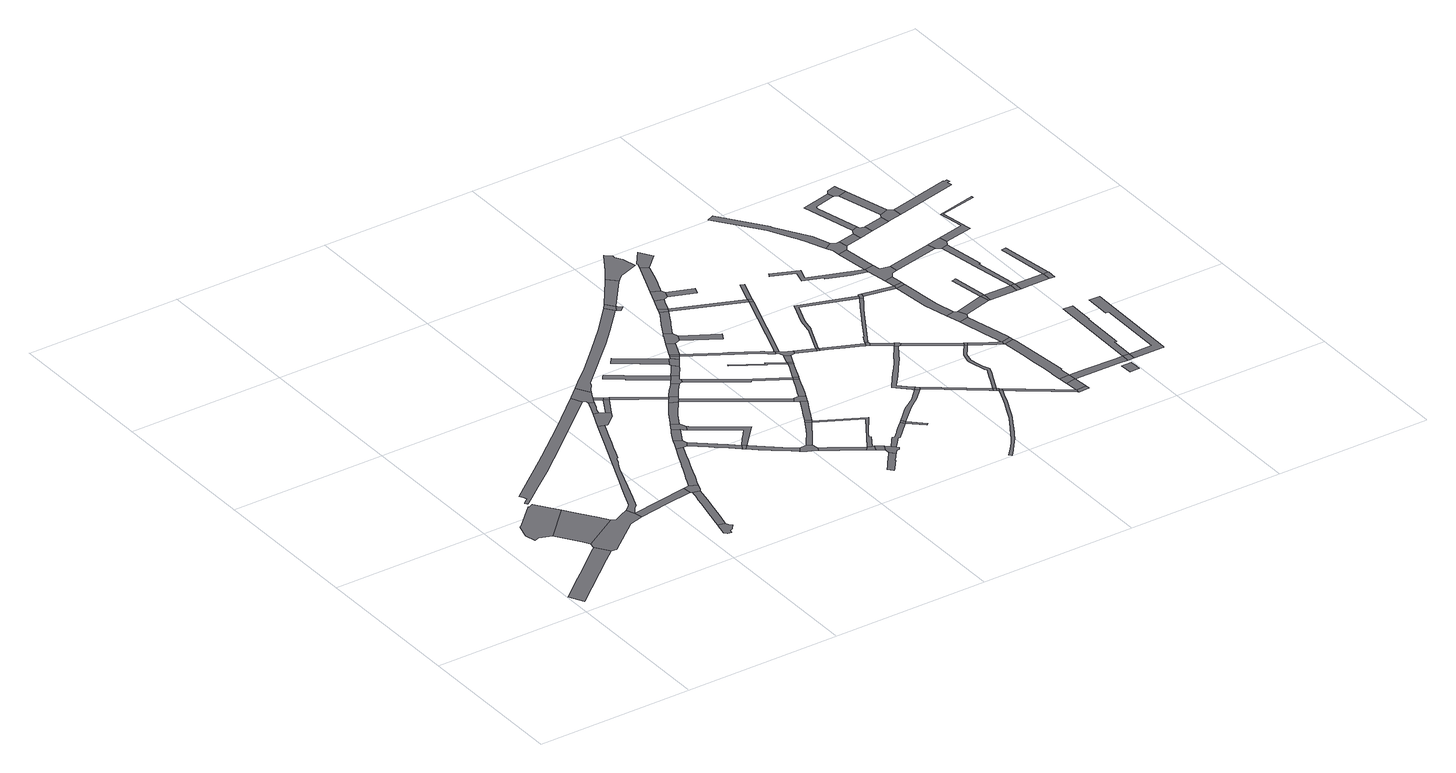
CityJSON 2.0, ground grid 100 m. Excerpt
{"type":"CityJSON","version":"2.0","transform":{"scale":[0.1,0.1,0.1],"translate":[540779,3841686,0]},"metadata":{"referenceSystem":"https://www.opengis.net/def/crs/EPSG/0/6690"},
"CityObjects":{
"road1":{"type":"Road","attributes":{"RoadStructureAttribute.sectionType":"1"},"geometry":[{"type":"MultiSurface","lod":"1","boundaries":[[[0,1,2,3,4,5,6,7,8,9]]]}]},
"road2":{"type":"Road","geometry":[{"type":"MultiSurface","lod":"1","boundaries":[[[10,11,12,13,14,15,16,17,18,19,20,21,22,23,24]]]}]},
"road3":{"type":"Road","attributes":{"function":"2","RoadStructureAttribute.sectionType":"1"},"geometry":[{"type":"MultiSurface","lod":"1","boundaries":[[[25,26,24,23,27,28,29]]]}]},
"road4":{"type":"Road","geometry":[{"type":"MultiSurface","lod":"1","boundaries":[[[30,31,32,33,29,28,0,9,34,35,36,37,38]]]}]},
"road5":{"type":"Road","attributes":{"RoadStructureAttribute.sectionType":"1"},"geometry":[{"type":"MultiSurface","lod":"1","boundaries":[[[39,38,37,40,41]]]}]},
"road6":{"type":"Road","geometry":[{"type":"MultiSurface","lod":"1","boundaries":[[[42,43,44,45,46,47,48,49,50,51,52]]]}]},
"road7":{"type":"Road","attributes":{"RoadStructureAttribute.sectionType":"1"},"geometry":[{"type":"MultiSurface","lod":"1","boundaries":[[[53,54,55,56,57,58,59,60,61,62,63,64,65,66,67,68,69,70,71,72]]]}]},
"road8":{"type":"Road","attributes":{"RoadStructureAttribute.sectionType":"1"},"geometry":[{"type":"MultiSurface","lod":"1","boundaries":[[[73,74,75,76,77,78,79,80,81,82,30,38,83,84,85,86,87,88,89,90,91,92,93,94,95,96,97,98,99,100,101,102,103,104,105,106,107,108]]]}]},
"road9":{"type":"Road","attributes":{"RoadStructureAttribute.sectionType":"1"},"geometry":[{"type":"MultiSurface","lod":"1","boundaries":[[[109,110,111,112,113,114,115,116,117,118,42,52,119,120,121,122]]]}]},
"road10":{"type":"Road","geometry":[{"type":"MultiSurface","lod":"1","boundaries":[[[123,39,41,109,122,124,125]]]}]},
"road11":{"type":"Road","attributes":{"RoadStructureAttribute.sectionType":"1"},"geometry":[{"type":"MultiSurface","lod":"1","boundaries":[[[126,127,128,129,130,131,132,133,134,135,136,123,125,137,138,139,140,141,142,143,144,145]]]}]},
"road12":{"type":"Road","geometry":[{"type":"MultiSurface","lod":"1","boundaries":[[[146,73,108,147,148,149,150,151]]]}]},
"road13":{"type":"Road","attributes":{"RoadStructureAttribute.sectionType":"1"},"geometry":[{"type":"MultiSurface","lod":"1","boundaries":[[[152,153,154,155,146,151,156,157,158,159,160,161,162,163]]]}]},
"road14":{"type":"Road","geometry":[{"type":"MultiSurface","lod":"1","boundaries":[[[164,165,126,145,166,167,168,169,170]]]}]},
"road15":{"type":"Road","attributes":{"RoadStructureAttribute.sectionType":"1"},"geometry":[{"type":"MultiSurface","lod":"1","boundaries":[[[171,172,53,72,173,174,175,176,177,178,179,180,181,182,183,184,152,163,185,186,187,188,189,190,191,192]]]}]},
"road16":{"type":"Road","attributes":{"RoadStructureAttribute.sectionType":"1"},"geometry":[{"type":"MultiSurface","lod":"1","boundaries":[[[193,150,149,194]]]}]},
"road17":{"type":"Road","attributes":{"RoadStructureAttribute.sectionType":"1"},"geometry":[{"type":"MultiSurface","lod":"1","boundaries":[[[195,196,197,164,170,198]]]}]},
"road18":{"type":"Road","geometry":[{"type":"MultiSurface","lod":"1","boundaries":[[[187,186,193,199]]]}]},
"road19":{"type":"Road","attributes":{"RoadStructureAttribute.sectionType":"1"},"geometry":[{"type":"MultiSurface","lod":"1","boundaries":[[[200,201,168,167,202,203,204,205,206]]]}]},
"road20":{"type":"Road","geometry":[{"type":"MultiSurface","lod":"1","boundaries":[[[199,193,194,207]]]}]},
"road21":{"type":"Road","geometry":[{"type":"MultiSurface","lod":"1","boundaries":[[[208,209,195,198,210,211,212,213,214]]]}]},
"road22":{"type":"Road","geometry":[{"type":"MultiSurface","lod":"1","boundaries":[[[206,205,215,216]]]}]},
"road23":{"type":"Road","attributes":{"RoadStructureAttribute.sectionType":"1"},"geometry":[{"type":"MultiSurface","lod":"1","boundaries":[[[207,194,217,218]]]}]},
"road24":{"type":"Road","attributes":{"RoadStructureAttribute.sectionType":"1"},"geometry":[{"type":"MultiSurface","lod":"1","boundaries":[[[219,220,221,222,223,224,208,214,225,226,227,228]]]}]},
"road25":{"type":"Road","attributes":{"RoadStructureAttribute.sectionType":"1"},"geometry":[{"type":"MultiSurface","lod":"1","boundaries":[[[229,230,231,232,233,212,211,234,235,236,237,206,216]]]}]},
"road26":{"type":"Road","attributes":{"RoadStructureAttribute.sectionType":"1"},"geometry":[{"type":"MultiSurface","lod":"1","boundaries":[[[238,239,216,215,240,241,242,243,244]]]}]},
"road27":{"type":"Road","geometry":[{"type":"MultiSurface","lod":"1","boundaries":[[[218,217,245,246,219,228,247,248,249]]]}]},
"road28":{"type":"Road","attributes":{"RoadStructureAttribute.sectionType":"1"},"geometry":[{"type":"MultiSurface","lod":"1","boundaries":[[[250,251,252,253,254,255,256,257,258,259]]]}]},
"road29":{"type":"Road","geometry":[{"type":"MultiSurface","lod":"1","boundaries":[[[260,244,243,261,262,263,264,265]]]}]},
"road30":{"type":"Road","attributes":{"RoadStructureAttribute.sectionType":"1"},"geometry":[{"type":"MultiSurface","lod":"1","boundaries":[[[266,267,268,269,270,218,249,271,272]]]}]},
"road31":{"type":"Road","attributes":{"RoadStructureAttribute.sectionType":"1"},"geometry":[{"type":"MultiSurface","lod":"1","boundaries":[[[273,274,275,276,277,278,171,192,279,280,281,282,283,284,285,286,287,288,289,290,291,292]]]}]},
"road32":{"type":"Road","geometry":[{"type":"MultiSurface","lod":"1","boundaries":[[[259,258,266,272,293,294,295,296,297]]]}]},
"road33":{"type":"Road","attributes":{"RoadStructureAttribute.sectionType":"1"},"geometry":[{"type":"MultiSurface","lod":"1","boundaries":[[[298,299,300,301,264,263,302,303,304,305,306]]]}]},
"road34":{"type":"Road","attributes":{"RoadStructureAttribute.sectionType":"1"},"geometry":[{"type":"MultiSurface","lod":"1","boundaries":[[[307,308,309,310,311,312,260,265,313,314,315,316,317]]]}]},
"road35":{"type":"Road","attributes":{"RoadStructureAttribute.sectionType":"1"},"geometry":[{"type":"MultiSurface","lod":"1","boundaries":[[[318,319,320,321]]]}]},
"road36":{"type":"Road","attributes":{"RoadStructureAttribute.sectionType":"1"},"geometry":[{"type":"MultiSurface","lod":"1","boundaries":[[[247,228,322,323]]]}]},
"road37":{"type":"Road","attributes":{"RoadStructureAttribute.sectionType":"1"},"geometry":[{"type":"MultiSurface","lod":"1","boundaries":[[[324,325,326,259,297,327,328,329]]]}]},
"road38":{"type":"Road","attributes":{"RoadStructureAttribute.sectionType":"1"},"geometry":[{"type":"MultiSurface","lod":"1","boundaries":[[[330,331,332,333,334,335,336,337,338,339,340,341,342,343,344,345,346]]]}]},
"road39":{"type":"Road","geometry":[{"type":"MultiSurface","lod":"1","boundaries":[[[306,305,347,348,349,350]]]}]},
"road40":{"type":"Road","geometry":[{"type":"MultiSurface","lod":"1","boundaries":[[[351,352,353,307,317,354,355]]]}]},
"road41":{"type":"Road","geometry":[{"type":"MultiSurface","lod":"1","boundaries":[[[356,321,320,324,329,357,358]]]}]},
"road42":{"type":"Road","attributes":{"RoadStructureAttribute.sectionType":"1"},"geometry":[{"type":"MultiSurface","lod":"1","boundaries":[[[359,349,348,360,361]]]}]},
"road43":{"type":"Road","attributes":{"RoadStructureAttribute.sectionType":"1"},"geometry":[{"type":"MultiSurface","lod":"1","boundaries":[[[362,356,358,363]]]}]},
"road44":{"type":"Road","geometry":[{"type":"MultiSurface","lod":"1","boundaries":[[[361,360,364,330,346,365,366,367,368,369,370]]]}]},
"road45":{"type":"Road","geometry":[{"type":"MultiSurface","lod":"1","boundaries":[[[371,362,363,372]]]}]},
"road46":{"type":"Road","attributes":{"RoadStructureAttribute.sectionType":"1"},"geometry":[{"type":"MultiSurface","lod":"1","boundaries":[[[373,374,375,376,377,378,379,351,355,380,381,382,383]]]}]},
"road47":{"type":"Road","attributes":{"RoadStructureAttribute.sectionType":"1"},"geometry":[{"type":"MultiSurface","lod":"1","boundaries":[[[384,385,386,387,354,317,388,306,350]]]}]},
"road48":{"type":"Road","attributes":{"RoadStructureAttribute.sectionType":"1"},"geometry":[{"type":"MultiSurface","lod":"1","boundaries":[[[389,295,294,390,391,392,393]]]}]},
"road49":{"type":"Road","attributes":{"RoadStructureAttribute.sectionType":"1"},"geometry":[{"type":"MultiSurface","lod":"1","boundaries":[[[394,395,371,372,396,397]]]}]},
"road50":{"type":"Road","geometry":[{"type":"MultiSurface","lod":"1","boundaries":[[[398,399,323,322,373,383,400,401,402]]]}]},
"road51":{"type":"Road","attributes":{"RoadStructureAttribute.sectionType":"1"},"geometry":[{"type":"MultiSurface","lod":"1","boundaries":[[[403,404,405,406,407,408,409,410,411,412,413,370,369,414,415,416,417,418,419]]]}]},
"road52":{"type":"Road","geometry":[{"type":"MultiSurface","lod":"1","boundaries":[[[420,421,422,394,397,423,424,425]]]}]},
"road53":{"type":"Road","attributes":{"RoadStructureAttribute.sectionType":"1"},"geometry":[{"type":"MultiSurface","lod":"1","boundaries":[[[392,426,427,398,402,428,429,430,431]]]}]},
"road54":{"type":"Road","attributes":{"RoadStructureAttribute.sectionType":"1"},"geometry":[{"type":"MultiSurface","lod":"1","boundaries":[[[432,273,292,433,434]]]}]},
"road55":{"type":"Road","attributes":{"RoadStructureAttribute.sectionType":"1"},"geometry":[{"type":"MultiSurface","lod":"1","boundaries":[[[435,436,437,438,439,440,441,442,443,444,372,363,445,446,447,448,449,450,451,452]]]}]},
"road56":{"type":"Road","geometry":[{"type":"MultiSurface","lod":"1","boundaries":[[[453,454,455,456,457,434,433]]]}]},
"road57":{"type":"Road","attributes":{"RoadStructureAttribute.sectionType":"1"},"geometry":[{"type":"MultiSurface","lod":"1","boundaries":[[[458,459,460,461,462,463,464,465,466]]]}]},
"road58":{"type":"Road","geometry":[{"type":"MultiSurface","lod":"1","boundaries":[[[393,392,431,467]]]}]},
"road59":{"type":"Road","attributes":{"RoadStructureAttribute.sectionType":"1"},"geometry":[{"type":"MultiSurface","lod":"1","boundaries":[[[468,469,470,471,472,473,474,475,420,425,476,477,478,479,480]]]}]},
"road60":{"type":"Road","attributes":{"RoadStructureAttribute.sectionType":"1"},"geometry":[{"type":"MultiSurface","lod":"1","boundaries":[[[481,482,483,424,423]]]}]},
"road61":{"type":"Road","geometry":[{"type":"MultiSurface","lod":"1","boundaries":[[[484,403,419,485]]]}]},
"road62":{"type":"Road","geometry":[{"type":"MultiSurface","lod":"1","boundaries":[[[486,487,485,419]]]}]},
"road63":{"type":"Road","attributes":{"RoadStructureAttribute.sectionType":"1"},"geometry":[{"type":"MultiSurface","lod":"1","boundaries":[[[465,488,393,467,489,490]]]}]},
"road64":{"type":"Road","attributes":{"RoadStructureAttribute.sectionType":"1"},"geometry":[{"type":"MultiSurface","lod":"1","boundaries":[[[491,492,493,432,434,494,495]]]}]},
"road65":{"type":"Road","geometry":[{"type":"MultiSurface","lod":"1","boundaries":[[[496,468,480,497]]]}]},
"road66":{"type":"Road","geometry":[{"type":"MultiSurface","lod":"1","boundaries":[[[466,465,490,498]]]}]},
"road67":{"type":"Road","attributes":{"RoadStructureAttribute.sectionType":"1"},"geometry":[{"type":"MultiSurface","lod":"1","boundaries":[[[499,500,466,498,501,502,503]]]}]},
"road68":{"type":"Road","attributes":{"RoadStructureAttribute.sectionType":"1"},"geometry":[{"type":"MultiSurface","lod":"1","boundaries":[[[504,496,497,505,506,507]]]}]},
"road69":{"type":"Road","geometry":[{"type":"MultiSurface","lod":"1","boundaries":[[[452,451,508,509,510,499,503,511,512,513,514,515]]]}]},
"road70":{"type":"Road","attributes":{"RoadStructureAttribute.sectionType":"1"},"geometry":[{"type":"MultiSurface","lod":"1","boundaries":[[[516,517,518,519,520,521,484,485,522,523,524,525]]]}]},
"road71":{"type":"Road","geometry":[{"type":"MultiSurface","lod":"1","boundaries":[[[526,504,507,527,528,529]]]}]},
"road72":{"type":"Road","attributes":{"RoadStructureAttribute.sectionType":"1"},"geometry":[{"type":"MultiSurface","lod":"1","boundaries":[[[513,512,530,531,532,533]]]}]},
"road73":{"type":"Road","geometry":[{"type":"MultiSurface","lod":"1","boundaries":[[[534,535,536,491,495,537,538,539,540,541,542,543,544,545,546,547]]]}]},
"road74":{"type":"Road","attributes":{"RoadStructureAttribute.sectionType":"1"},"geometry":[{"type":"MultiSurface","lod":"1","boundaries":[[[497,480,548,549]]]}]},
"road75":{"type":"Road","attributes":{"RoadStructureAttribute.sectionType":"1"},"geometry":[{"type":"MultiSurface","lod":"1","boundaries":[[[550,551,526,529,552,553,554,555,556,557,558,559,560]]]}]},
"road76":{"type":"Road","geometry":[{"type":"MultiSurface","lod":"1","boundaries":[[[561,562,563,528,527]]]}]},
"road77":{"type":"Road","geometry":[{"type":"MultiSurface","lod":"1","boundaries":[[[533,532,564,565]]]}]},
"road78":{"type":"Road","attributes":{"RoadStructureAttribute.sectionType":"1"},"geometry":[{"type":"MultiSurface","lod":"1","boundaries":[[[548,566,567,452,515,568]]]}]},
"road79":{"type":"Road","geometry":[{"type":"MultiSurface","lod":"1","boundaries":[[[569,516,525,570,571]]]}]},
"road80":{"type":"Road","attributes":{"RoadStructureAttribute.sectionType":"1"},"geometry":[{"type":"MultiSurface","lod":"1","boundaries":[[[572,573,574,575,576,577,578,579,580,581,582,583,584,585,586,587,588,589,590,591,592,593,594,595,596,597,598,599,600,601,602]]]}]},
"road81":{"type":"Road","attributes":{"RoadStructureAttribute.sectionType":"1"},"geometry":[{"type":"MultiSurface","lod":"1","boundaries":[[[565,564,603,604,605,606,607]]]}]},
"road82":{"type":"Road","attributes":{"RoadStructureAttribute.sectionType":"1"},"geometry":[{"type":"MultiSurface","lod":"1","boundaries":[[[608,609,610,611,612,613,614,615,616,617,618,619,620,621,516,569,622,623,624,625,626,627,628,629]]]}]},
"road83":{"type":"Road","geometry":[{"type":"MultiSurface","lod":"1","boundaries":[[[630,631,632,633,550,560,634]]]}]},
"road84":{"type":"Road","attributes":{"RoadStructureAttribute.sectionType":"1"},"geometry":[{"type":"MultiSurface","lod":"1","boundaries":[[[635,636,637,638,639,640,641,642,571,570,643,644,645,646,647,648,649,650,651,652]]]}]},
"road85":{"type":"Road","geometry":[{"type":"MultiSurface","lod":"1","boundaries":[[[549,548,568,653]]]}]},
"road86":{"type":"Road","geometry":[{"type":"MultiSurface","lod":"1","boundaries":[[[654,607,606,655,656,657]]]}]},
"road87":{"type":"Road","geometry":[{"type":"MultiSurface","lod":"1","boundaries":[[[658,659,549,653]]]}]},
"road88":{"type":"Road","attributes":{"RoadStructureAttribute.sectionType":"1"},"geometry":[{"type":"MultiSurface","lod":"1","boundaries":[[[656,655,660,661]]]}]},
"road89":{"type":"Road","geometry":[{"type":"MultiSurface","lod":"1","boundaries":[[[652,651,662,663]]]}]},
"road90":{"type":"Road","attributes":{"RoadStructureAttribute.sectionType":"1"},"geometry":[{"type":"MultiSurface","lod":"1","boundaries":[[[663,662,572,664]]]}]},
"road91":{"type":"Road","geometry":[{"type":"MultiSurface","lod":"1","boundaries":[[[664,572,602,665]]]}]},
"road92":{"type":"Road","attributes":{"RoadStructureAttribute.sectionType":"1"},"geometry":[{"type":"MultiSurface","lod":"1","boundaries":[[[666,667,668,669,533,565,670,671,672,673,674,675]]]}]},
"road93":{"type":"Road","geometry":[{"type":"MultiSurface","lod":"1","boundaries":[[[676,661,660,608,629,677,678]]]}]},
"road94":{"type":"Road","attributes":{"RoadStructureAttribute.sectionType":"1"},"geometry":[{"type":"MultiSurface","lod":"1","boundaries":[[[674,679,680,681,682,683,654,657,684,685,686,687]]]}]},
"road95":{"type":"Road","attributes":{"RoadStructureAttribute.sectionType":"1"},"geometry":[{"type":"MultiSurface","lod":"1","boundaries":[[[688,689,690,691,692,693,694,695,696,697,698,699,700,701,652,663,702,703,704,705,706,707,708,709,710,711,712]]]}]},
"road96":{"type":"Road","attributes":{"RoadStructureAttribute.sectionType":"1"},"geometry":[{"type":"MultiSurface","lod":"1","boundaries":[[[713,714,715,716,717,718,719,720,665,602,721,722,723,724,725,726,727,728,729,730]]]}]},
"road97":{"type":"Road","attributes":{"RoadStructureAttribute.sectionType":"1"},"geometry":[{"type":"MultiSurface","lod":"1","boundaries":[[[731,678,677,688,732]]]}]},
"road98":{"type":"Road","geometry":[{"type":"MultiSurface","lod":"1","boundaries":[[[732,688,712,733]]]}]},
"road99":{"type":"Road","geometry":[{"type":"MultiSurface","lod":"1","boundaries":[[[734,735,736,675,674,687,737,738]]]}]},
"road100":{"type":"Road","geometry":[{"type":"MultiSurface","lod":"1","boundaries":[[[739,730,729,740,741]]]}]},
"road101":{"type":"Road","attributes":{"RoadStructureAttribute.sectionType":"1"},"geometry":[{"type":"MultiSurface","lod":"1","boundaries":[[[742,743,730,739]]]}]},
"road102":{"type":"Road","geometry":[{"type":"MultiSurface","lod":"1","boundaries":[[[744,745,743,742]]]}]},
"road103":{"type":"Road","attributes":{"RoadStructureAttribute.sectionType":"1"},"geometry":[{"type":"MultiSurface","lod":"1","boundaries":[[[746,747,748,749,750,751,752,753,754,755,756,757,758]]]}]},
"road104":{"type":"Road","attributes":{"RoadStructureAttribute.sectionType":"1"},"geometry":[{"type":"MultiSurface","lod":"1","boundaries":[[[759,760,761,733,712,762,763,764,765,766]]]}]},
"road105":{"type":"Road","attributes":{"RoadStructureAttribute.sectionType":"1"},"geometry":[{"type":"MultiSurface","lod":"1","boundaries":[[[767,768,769,770,771,772,773,774,775,776,745,744]]]}]},
"road106":{"type":"Road","attributes":{"RoadStructureAttribute.sectionType":"1"},"geometry":[{"type":"MultiSurface","lod":"1","boundaries":[[[738,737,777,778]]]}]},
"road107":{"type":"Road","geometry":[{"type":"MultiSurface","lod":"1","boundaries":[[[779,766,765,771,770]]]}]},
"road108":{"type":"Road","attributes":{"RoadStructureAttribute.sectionType":"1"},"geometry":[{"type":"MultiSurface","lod":"1","boundaries":[[[780,781,782,783,784,785,786,766,779]]]}]},
"road109":{"type":"Road","geometry":[{"type":"MultiSurface","lod":"1","boundaries":[[[787,788,789,782,781,790,791]]]}]},
"road110":{"type":"Road","attributes":{"RoadStructureAttribute.sectionType":"1"},"geometry":[{"type":"MultiSurface","lod":"1","boundaries":[[[792,793,794,795,796,789,788]]]}]},
"road111":{"type":"Road","attributes":{"RoadStructureAttribute.sectionType":"1"},"geometry":[{"type":"MultiSurface","lod":"1","boundaries":[[[797,798,799,800,801,802,803,804,805,806,807,808,809,810]]]}]},
"road112":{"type":"Road","geometry":[{"type":"MultiSurface","lod":"1","boundaries":[[[811,778,777,794,793]]]}]},
"road113":{"type":"Road","attributes":{"RoadStructureAttribute.sectionType":"1"},"geometry":[{"type":"MultiSurface","lod":"1","boundaries":[[[812,813,814,778,811]]]}]},
"road114":{"type":"Road","attributes":{"RoadStructureAttribute.sectionType":"1"},"geometry":[{"type":"MultiSurface","lod":"1","boundaries":[[[815,816,744,742,817,818,819]]]}]},
"road115":{"type":"Road","geometry":[{"type":"MultiSurface","lod":"1","boundaries":[[[820,821,822,758,757,823,813,812,824,825,826,827,828,829]]]}]},
"road116":{"type":"Road","attributes":{"RoadStructureAttribute.sectionType":"1"},"geometry":[{"type":"MultiSurface","lod":"1","boundaries":[[[830,831,832,833,834,758,822]]]}]},
"road117":{"type":"Road","attributes":{"RoadStructureAttribute.sectionType":"1"},"geometry":[{"type":"MultiSurface","lod":"1","boundaries":[[[835,836,791,790,837]]]}]},
"road118":{"type":"Road","geometry":[{"type":"MultiSurface","lod":"1","boundaries":[[[838,839,840,810,809,841,832,831,842,843,844,845]]]}]},
"road119":{"type":"Road","geometry":[{"type":"MultiSurface","lod":"1","boundaries":[[[846,847,848,849,850,851,852]]]}]},
"road120":{"type":"Road","geometry":[{"type":"MultiSurface","lod":"1","boundaries":[[[853,835,837,854]]]}]},
"road121":{"type":"Road","attributes":{"RoadStructureAttribute.sectionType":"1"},"geometry":[{"type":"MultiSurface","lod":"1","boundaries":[[[855,845,844,856]]]}]},
"road122":{"type":"Road","geometry":[{"type":"MultiSurface","lod":"1","boundaries":[[[819,818,857,858]]]}]},
"road123":{"type":"Road","geometry":[{"type":"MultiSurface","lod":"1","boundaries":[[[859,860,861,862,835,853]]]}]},
"road124":{"type":"Road","attributes":{"RoadStructureAttribute.sectionType":"1"},"geometry":[{"type":"MultiSurface","lod":"1","boundaries":[[[863,829,828,864]]]}]},
"road125":{"type":"Road","attributes":{"RoadStructureAttribute.sectionType":"1"},"geometry":[{"type":"MultiSurface","lod":"1","boundaries":[[[865,866,853,854,867,868]]]}]},
"road126":{"type":"Road","geometry":[{"type":"MultiSurface","lod":"1","boundaries":[[[869,870,871,855,856,872,873]]]}]},
"road127":{"type":"Road","geometry":[{"type":"MultiSurface","lod":"1","boundaries":[[[874,875,876,877,878,879,880,819,858]]]}]},
"road128":{"type":"Road","attributes":{"RoadStructureAttribute.sectionType":"1"},"geometry":[{"type":"MultiSurface","lod":"1","boundaries":[[[881,882,883,871,870,884,885,886,887]]]}]},
"road129":{"type":"Road","geometry":[{"type":"MultiSurface","lod":"1","boundaries":[[[888,868,867,889,890]]]}]},
"road130":{"type":"Road","attributes":{"RoadStructureAttribute.sectionType":"1"},"geometry":[{"type":"MultiSurface","lod":"1","boundaries":[[[891,892,893,894,895,896,897,898,899,858,857]]]}]},
"road131":{"type":"Road","attributes":{"RoadStructureAttribute.sectionType":"1"},"geometry":[{"type":"MultiSurface","lod":"1","boundaries":[[[900,873,872,901]]]}]},
"road132":{"type":"Road","attributes":{"RoadStructureAttribute.sectionType":"1"},"geometry":[{"type":"MultiSurface","lod":"1","boundaries":[[[902,903,904,905,906,907,908,868,888]]]}]},
"road133":{"type":"Road","geometry":[{"type":"MultiSurface","lod":"1","boundaries":[[[909,910,863,864,907,906,911]]]}]},
"road134":{"type":"Road","attributes":{"RoadStructureAttribute.sectionType":"1"},"geometry":[{"type":"MultiSurface","lod":"1","boundaries":[[[912,913,890,889,914,915,916]]]}]},
"road135":{"type":"Road","geometry":[{"type":"MultiSurface","lod":"1","boundaries":[[[917,918,919,920,900,901,921,922,923]]]}]},
"road136":{"type":"Road","geometry":[{"type":"MultiSurface","lod":"1","boundaries":[[[924,925,926,927,928,881,887,929,930,931,932]]]}]},
"road137":{"type":"Road","attributes":{"RoadStructureAttribute.sectionType":"1"},"geometry":[{"type":"MultiSurface","lod":"1","boundaries":[[[932,931,933,920,919]]]}]},
"road138":{"type":"Road","geometry":[{"type":"MultiSurface","lod":"1","boundaries":[[[934,916,915,935,936]]]}]},
"road139":{"type":"Road","attributes":{"RoadStructureAttribute.sectionType":"1"},"geometry":[{"type":"MultiSurface","lod":"1","boundaries":[[[937,938,939,940,916,934]]]}]},
"road140":{"type":"Road","attributes":{"RoadStructureAttribute.sectionType":"1"},"geometry":[{"type":"MultiSurface","lod":"1","boundaries":[[[941,942,943,944,945,946,947,948,949,950,951,909,911]]]}]},
"road141":{"type":"Road","attributes":{"RoadStructureAttribute.sectionType":"1"},"geometry":[{"type":"MultiSurface","lod":"1","boundaries":[[[952,953,954,923,922,955,956,957,958,959]]]}]}
},
"vertices":[
[422,532,0],[419,530,0],[405,518,0],[243,383,0],[203,349,0],[162,315,0],[8,187,0],[59,98,0],[406,388,0],[481,449,0],
[451,1026,0],[436,1050,0],[399,1103,0],[367,1086,0],[364,1091,0],[220,952,0],[211,946,0],[206,942,0],[179,849,0],[198,781,0],[217,788,0],[220,790,0],[229,793,0],[305,764,0],[497,960,0],
[618,788,0],[547,889,0],[404,615,0],[431,576,0],[666,718,0],
[793,754,0],[748,730,0],[695,702,0],[668,718,0],[518,446,0],[731,619,0],[777,632,0],[824,645,0],[814,697,0],
[1189,759,0],[1018,680,0],[1195,706,0],
[1123,336,0],[1120,325,0],[1104,250,0],[1110,244,0],[1120,233,0],[1145,229,0],[1148,250,0],[1167,256,0],[1193,286,0],[1179,298,0],[1168,324,0],
[1209,1896,0],[971,1686,0],[728,1486,0],[683,1446,0],[554,1345,0],[457,1269,0],[386,1211,0],[398,1189,0],[411,1166,0],[381,1143,0],[371,1136,0],[379,1124,0],[382,1118,0],[391,1125,0],[433,1158,0],[525,1232,0],[657,1333,0],[771,1429,0],[1190,1784,0],[1241,1829,0],
[1167,1570,0],[1104,1421,0],[1027,1242,0],[938,1031,0],[909,961,0],[888,911,0],[871,872,0],[863,852,0],[838,793,0],[806,761,0],[843,741,0],[870,763,0],[877,784,0],[900,842,0],[921,898,0],[943,953,0],[972,1032,0],[1009,1126,0],[1033,1175,0],[1042,1191,0],[1059,1228,0],[1063,1235,0],[1068,1233,0],[1090,1285,0],[1112,1338,0],[1131,1383,0],[1140,1406,0],[1144,1414,0],[1146,1420,0],[1159,1451,0],[1170,1476,0],[1179,1497,0],[1183,1506,0],[1184,1510,0],[1188,1518,0],[1204,1554,0],
[1206,697,0],[1203,687,0],[1198,662,0],[1196,655,0],[1187,616,0],[1177,573,0],[1167,528,0],[1157,485,0],[1146,437,0],[1136,393,0],[1185,396,0],[1208,496,0],[1231,591,0],[1249,686,0],
[1224,765,0],[1257,699,0],[1275,743,0],
[1389,1124,0],[1366,1075,0],[1348,1035,0],[1330,995,0],[1325,983,0],[1313,958,0],[1299,926,0],[1279,884,0],[1263,848,0],[1261,845,0],[1244,808,0],[1288,776,0],[1303,811,0],[1315,838,0],[1330,876,0],[1345,911,0],[1356,937,0],[1375,982,0],[1397,1036,0],[1430,1114,0],
[1220,1693,0],[1219,1548,0],[1292,1611,0],[1311,1644,0],[1284,1659,0],[1249,1681,0],
[1264,1803,0],[1262,1793,0],[1256,1780,0],[1250,1765,0],[1252,1688,0],[1258,1705,0],[1266,1726,0],[1270,1734,0],[1274,1742,0],[1279,1754,0],[1287,1773,0],[1294,1788,0],
[1425,1205,0],[1409,1167,0],[1455,1118,0],[1457,1118,0],[1478,1149,0],[1475,1152,0],[1469,1181,0],
[1289,1968,0],[1217,1904,0],[1245,1830,0],[1249,1830,0],[1254,1829,0],[1256,1828,0],[1258,1827,0],[1260,1825,0],[1262,1823,0],[1263,1819,0],[1264,1816,0],[1265,1814,0],[1265,1813,0],[1265,1808,0],[1302,1807,0],[1304,1810,0],[1314,1831,0],[1322,1849,0],[1326,1857,0],[1331,1866,0],[1335,1874,0],[1341,1884,0],
[1350,1780,0],[1377,1760,0],
[1480,1306,0],[1467,1284,0],[1442,1238,0],[1525,1279,0],
[1363,1799,0],
[1653,999,0],[1607,1038,0],[1553,1037,0],[1576,1018,0],[1638,964,0],[1692,918,0],[1711,950,0],
[1391,1781,0],
[1510,1357,0],[1494,1329,0],[1537,1268,0],[1552,1255,0],[1570,1287,0],[1560,1313,0],[1553,1332,0],
[1709,904,0],[1732,931,0],
[1655,1580,0],[1668,1598,0],
[1632,1549,0],[1613,1520,0],[1591,1490,0],[1566,1452,0],[1550,1424,0],[1519,1372,0],[1598,1412,0],[1605,1422,0],[1680,1525,0],[1682,1526,0],
[1832,1040,0],[1858,1069,0],[1867,1078,0],[1860,1083,0],[1580,1280,0],[1559,1250,0],[1814,1077,0],[1784,1040,0],[1755,1007,0],
[1922,773,0],[1737,927,0],[1762,858,0],[1820,811,0],[1906,741,0],[1940,714,0],[1961,740,0],
[1649,1573,0],[1646,1569,0],[1701,1552,0],[1703,1556,0],[1711,1567,0],
[1589,1928,0],[1498,1994,0],[1485,1979,0],[1473,1964,0],[1474,1963,0],[1567,1898,0],[1579,1890,0],[1574,1882,0],[1775,1734,0],[1803,1773,0],
[2007,745,0],[1973,688,0],[2020,667,0],[2030,662,0],[2045,686,0],[2038,729,0],
[1755,1707,0],[1725,1668,0],[1722,1669,0],[1705,1647,0],[1680,1615,0],[1750,1623,0],[1792,1678,0],
[1900,2572,0],[1860,2525,0],[1756,2411,0],[1590,2247,0],[1449,2111,0],[1367,2038,0],[1345,1892,0],[1348,1898,0],[1353,1906,0],[1357,1912,0],[1361,1917,0],[1362,1919,0],[1372,1932,0],[1380,1941,0],[1382,1944,0],[1390,1968,0],[1412,1988,0],[1697,2256,0],[1793,2359,0],[1942,2518,0],
[1811,1683,0],[1820,1685,0],[1827,1711,0],[1820,1716,0],[1841,1746,0],
[2235,562,0],[2194,589,0],[2141,624,0],[2090,657,0],[2066,638,0],[2131,595,0],[2193,554,0],[2253,515,0],[2275,536,0],
[2139,947,0],[2131,933,0],[2098,877,0],[2072,833,0],[2039,789,0],[2018,760,0],[2048,744,0],[2079,790,0],[2106,830,0],[2140,884,0],[2167,924,0],
[1635,2116,0],[1603,2071,0],[1865,1881,0],[1895,1927,0],
[2214,1164,0],[2230,1189,0],
[1867,1862,0],[1866,1861,0],[1830,1810,0],[1847,1755,0],[1884,1805,0],[1900,1830,0],
[2342,422,0],[2328,404,0],[2311,381,0],[2309,379,0],[2294,359,0],[2284,347,0],[2256,309,0],[2238,285,0],[2232,277,0],[2259,247,0],[2268,258,0],[2273,264,0],[2325,330,0],[2322,333,0],[2342,356,0],[2355,372,0],[2369,389,0],
[2267,506,0],[2298,485,0],[2315,525,0],[2303,528,0],
[2149,965,0],[2142,953,0],[2141,950,0],[2179,940,0],[2184,945,0],
[1906,1929,0],[1922,1863,0],[1942,1892,0],
[2351,498,0],[2342,455,0],[2360,491,0],
[1917,1950,0],[1960,1918,0],
[2342,452,0],[2393,418,0],[2399,416,0],[2407,413,0],[2420,433,0],[2409,444,0],[2390,468,0],
[1923,1961,0],[1971,1934,0],
[2242,1145,0],[2240,1140,0],[2233,1126,0],[2191,1044,0],[2174,1014,0],[2171,1006,0],[2159,983,0],[2205,985,0],[2235,1044,0],[2247,1066,0],[2276,1120,0],
[2356,613,0],[2343,620,0],[2363,655,0],[2459,789,0],[2437,784,0],
[2160,1486,0],[2135,1468,0],[2140,1476,0],[2343,1355,0],[2351,1375,0],
[1972,2066,0],[1951,2022,0],[1974,1940,0],[2020,2043,0],
[2265,1192,0],[2238,1190,0],[2285,1140,0],[2287,1144,0],[2300,1174,0],
[2575,647,0],[2557,630,0],[2546,619,0],[2526,599,0],[2505,578,0],[2497,570,0],[2460,534,0],[2448,542,0],[2435,526,0],[2423,509,0],[2392,471,0],[2442,483,0],[2475,522,0],[2484,516,0],[2527,559,0],[2578,609,0],[2592,622,0],
[2020,2164,0],[2008,2143,0],[2008,2142,0],[2055,2054,0],[2075,2100,0],[2065,2139,0],
[2303,1271,0],[2283,1230,0],[2317,1208,0],[2337,1256,0],[2357,1302,0],[2374,1342,0],
[1926,2603,0],[1947,2514,0],[1967,2549,0],
[2401,1664,0],[2397,1668,0],[2394,1671,0],[2376,1689,0],[2372,1692,0],[2369,1695,0],[2366,1697,0],[2360,1701,0],[2205,1794,0],[2181,1808,0],[2356,1682,0],[2359,1678,0],[2362,1675,0],[2380,1657,0],[2385,1651,0],[2387,1651,0],[2416,1633,0],[2423,1651,0],
[1955,2507,0],[1967,2496,0],[1978,2507,0],[1997,2526,0],[1972,2545,0],
[2309,1587,0],[2306,1580,0],[2130,1688,0],[2128,1684,0],[2126,1680,0],[2309,1562,0],[2314,1567,0],[2411,1508,0],[2415,1520,0],
[2383,1361,0],
[2129,2359,0],[2119,2335,0],[2108,2316,0],[2106,2312,0],[2089,2285,0],[2076,2263,0],[2065,2245,0],[2044,2207,0],[2112,2221,0],[2125,2242,0],[2145,2278,0],[2159,2302,0],[2179,2339,0],
[2264,1930,0],[2278,1952,0],[2290,1973,0],
[2587,660,0],[2606,636,0],
[2682,536,0],[2694,549,0],
[2403,1484,0],[2430,1471,0],[2439,1490,0],
[2082,2818,0],[2067,2797,0],[2000,2704,0],[2126,2748,0],[2136,2761,0],
[2141,2389,0],[2190,2362,0],
[2443,1501,0],
[2439,1588,0],[2420,1535,0],[2449,1513,0],[2460,1540,0],[2475,1571,0],
[2177,2478,0],[2193,2369,0],[2220,2434,0],[2230,2457,0],
[2430,1625,0],[2435,1609,0],[2441,1594,0],[2488,1574,0],[2505,1578,0],[2512,1602,0],[2486,1613,0],[2443,1639,0],
[2838,883,0],[2764,809,0],[2679,749,0],[2674,744,0],[2628,698,0],[2596,668,0],[2636,665,0],[2714,740,0],[2794,800,0],[2857,864,0],
[2211,2565,0],[2259,2469,0],[2278,2515,0],[2267,2543,0],
[2526,1569,0],[2577,1548,0],[2623,1529,0],[2630,1552,0],
[2219,3031,0],[2187,2979,0],[2131,2888,0],[2147,2772,0],[2160,2784,0],[2180,2799,0],[2193,2805,0],[2302,2845,0],[2279,2934,0],[2265,2957,0],[2260,2966,0],[2257,2971,0],[2256,2986,0],[2257,2997,0],
[2603,2165,0],[2610,2193,0],
[2307,2806,0],[2300,2788,0],[2279,2571,0],[2291,2601,0],[2299,2620,0],[2306,2637,0],[2315,2662,0],[2326,2697,0],[2339,2734,0],[2350,2769,0],[2353,2779,0],
[2420,2408,0],[2429,2432,0],[2438,2455,0],
[2640,1522,0],[2643,1546,0],
[2430,1668,0],[2423,1663,0],[2625,2153,0],
[2856,905,0],[2865,872,0],[2871,890,0],
[3219,609,0],[3200,564,0],[3185,527,0],[3164,477,0],[3133,410,0],[3106,351,0],[3098,338,0],[3067,285,0],[3050,258,0],[3042,245,0],[3011,194,0],[2985,151,0],[2954,110,0],[2920,69,0],[2876,18,0],[2889,4,0],[2924,47,0],[2957,87,0],[3003,144,0],[3023,177,0],[3038,201,0],[3054,229,0],[3089,287,0],[3116,331,0],[3132,367,0],[3139,381,0],[3153,410,0],[3175,458,0],[3195,503,0],[3216,554,0],[3233,597,0],
[2681,1504,0],[2770,1465,0],[2868,1422,0],[2875,1418,0],[2886,1439,0],
[3001,1321,0],[2983,1296,0],[2945,1242,0],[2909,1188,0],[2861,1122,0],[2856,1123,0],[2799,1050,0],[2786,1031,0],[2766,1004,0],[2743,974,0],[2762,955,0],[2782,936,0],[2804,915,0],[2827,893,0],[2821,937,0],[2779,978,0],[2801,1006,0],[2837,1050,0],[2883,1109,0],[2930,1173,0],[2941,1187,0],[3020,1307,0],
[2392,2947,0],[2318,2851,0],[2320,2850,0],[2323,2847,0],[2443,2867,0],
[3192,650,0],[3173,665,0],[3124,702,0],[3082,733,0],[3045,761,0],[3010,787,0],[2971,817,0],[2924,852,0],[2874,866,0],[2903,846,0],[2929,826,0],[2976,790,0],[3022,756,0],[3077,714,0],[3126,678,0],[3177,640,0],[3193,628,0],[3201,644,0],
[2635,2180,0],
[2891,1450,0],[2895,1406,0],[2907,1424,0],[2906,1443,0],
[2689,2333,0],[2666,2343,0],
[3009,1332,0],[3021,1351,0],
[3208,617,0],[3216,633,0],
[3227,625,0],
[3241,614,0],
[2788,1991,0],[2728,1833,0],[2708,1741,0],[2710,1739,0],[2725,1737,0],[2727,1737,0],[2745,1826,0],[2798,1961,0],[3131,1847,0],[3141,1873,0],
[3045,1335,0],[3035,1310,0],[3052,1326,0],
[3082,1769,0],[3042,1703,0],[2990,1615,0],[2923,1500,0],[2917,1502,0],[3056,1695,0],[3090,1745,0],[3121,1794,0],[3148,1836,0],
[3328,1109,0],[3289,1055,0],[3271,1029,0],[3261,997,0],[3251,961,0],[3254,945,0],[3262,906,0],[3271,866,0],[3278,835,0],[3287,825,0],[3278,805,0],[3255,757,0],[3236,717,0],[3220,682,0],[3233,668,0],[3263,731,0],[3287,782,0],[3307,827,0],[3298,845,0],[3288,874,0],[3280,913,0],[3269,961,0],[3286,1022,0],[3311,1055,0],[3344,1100,0],
[3554,380,0],[3513,411,0],[3475,441,0],[3423,478,0],[3384,508,0],[3345,537,0],[3299,571,0],[3253,606,0],[3260,578,0],[3295,552,0],[3325,530,0],[3365,500,0],[3403,472,0],[3454,435,0],[3499,401,0],[3543,369,0],[3571,347,0],[3576,365,0],
[3325,1138,0],[3340,1129,0],
[3356,1120,0],
[3154,1881,0],[3145,1882,0],[3143,1879,0],[3160,1854,0],[3164,1879,0],
[3643,370,0],[3578,342,0],[3645,346,0],
[3636,468,0],[3570,457,0],
[3632,521,0],[3565,517,0],
[3003,2196,0],[3029,2277,0],[2864,2348,0],[2857,2336,0],[2851,2325,0],[2852,2324,0],[2994,2264,0],[2970,2181,0],[3093,2137,0],[3088,2125,0],[3232,2072,0],[3327,2050,0],[3329,2078,0],
[3504,1029,0],[3484,1041,0],[3461,1056,0],[3417,1056,0],[3451,1035,0],[3484,1015,0],[3517,995,0],[3522,1018,0],
[3627,590,0],[3632,595,0],[3594,985,0],[3590,1006,0],[3524,991,0],[3538,845,0],[3548,731,0],[3554,669,0],[3560,609,0],[3562,564,0],
[3359,1817,0],[3362,1844,0],
[3586,1034,0],
[3582,1057,0],[3511,1339,0],[3449,1323,0],[3454,1300,0],[3493,1144,0],[3514,1057,0],[3520,1029,0],
[3501,1423,0],[3482,1432,0],[3425,1418,0],[3527,1370,0],[3504,1424,0],
[3451,1561,0],[3421,1823,0],[3361,1817,0],[3387,1575,0],[3386,1575,0],
[3285,2533,0],[3161,2737,0],[3152,2753,0],[3125,2791,0],[2954,3025,0],[2908,3003,0],[3115,2726,0],[3186,2588,0],[3203,2556,0],[3216,2531,0],[3222,2519,0],[3268,2406,0],[3276,2386,0],[3326,2414,0],
[3418,1850,0],
[3410,1929,0],[3352,1917,0],[3362,1850,0],
[3939,513,0],[3753,520,0],[3925,464,0],[3987,463,0],[3988,514,0],
[3398,2038,0],[3397,2044,0],[3391,2090,0],[3333,2048,0],[3409,1931,0],[3420,1945,0],[3429,1957,0],[3435,1963,0],[3470,1971,0],[3462,2024,0],
[3384,2145,0],[3363,2306,0],[3301,2294,0],[3327,2087,0],[3327,2085,0],
[3696,1479,0],[3689,1477,0],[3710,1420,0],
[3360,2396,0],[3347,2403,0],[3342,2406,0],[3295,2338,0],[3370,2317,0],[3378,2329,0],[3386,2341,0],[3377,2400,0],
[3991,432,0],[3927,434,0],[3927,387,0],[3929,354,0],[3956,356,0],[3990,354,0],[3991,386,0],
[3721,1481,0],[3721,1420,0],
[3488,2426,0],[3498,2367,0],
[4032,462,0],[4033,514,0],
[3688,1711,0],[3687,1713,0],[3675,1709,0],[3662,1706,0],
[3764,2094,0],[3776,2039,0],
[3893,1479,0],[3721,1480,0],[3898,1418,0],[3898,1479,0],
[3552,2459,0],[3549,2472,0],[3507,2456,0],[3591,2389,0],[3582,2448,0],
[4034,526,0],[4035,661,0],[4049,660,0],[4053,940,0],[4059,940,0],[4060,1106,0],[3999,1108,0],
[3611,2850,0],[3591,2845,0],[3419,2805,0],[3474,2758,0],[3482,2776,0],[3601,2807,0],[3622,2812,0],
[3928,1481,0],[3928,1418,0],[3927,1479,0],
[4227,459,0],[4231,460,0],[4233,463,0],[4234,474,0],[4242,1105,0],[4171,1105,0],[4170,942,0],[4190,941,0],[4187,515,0],
[3716,2479,0],[3725,2420,0],
[3884,1768,0],[3888,1768,0],[3894,1768,0],[3893,1772,0],[3852,2032,0],[3809,2019,0],[3851,1765,0],
[3859,2116,0],[3818,2107,0],[3871,2063,0],
[4116,1477,0],[4114,1477,0],[3990,1418,0],[4118,1416,0],[4119,1477,0],
[3802,2512,0],[3799,2514,0],[3787,2523,0],[3729,2502,0],[3751,2426,0],[3824,2444,0],[3815,2503,0],
[3698,2856,0],[3697,2857,0],[3688,2893,0],[3630,2878,0],[3616,2857,0],[3624,2812,0],[3632,2809,0],[3651,2801,0],[3708,2816,0],
[3728,2508,0],
[4154,1479,0],[4154,1416,0],[4154,1476,0],
[4104,1821,0],[4104,1822,0],[4087,1819,0],[4071,1815,0],
[4056,2102,0],[4051,2131,0],[4046,2158,0],[4019,2311,0],[4256,2361,0],[4256,2368,0],[4256,2374,0],[4254,2374,0],[4006,2319,0],[4035,2157,0],[4021,2153,0],
[4240,2597,0],[4219,2592,0],[4217,2596,0],[4232,2539,0],[4233,2540,0],[4227,2563,0],[4225,2572,0],[4245,2576,0]
]}
